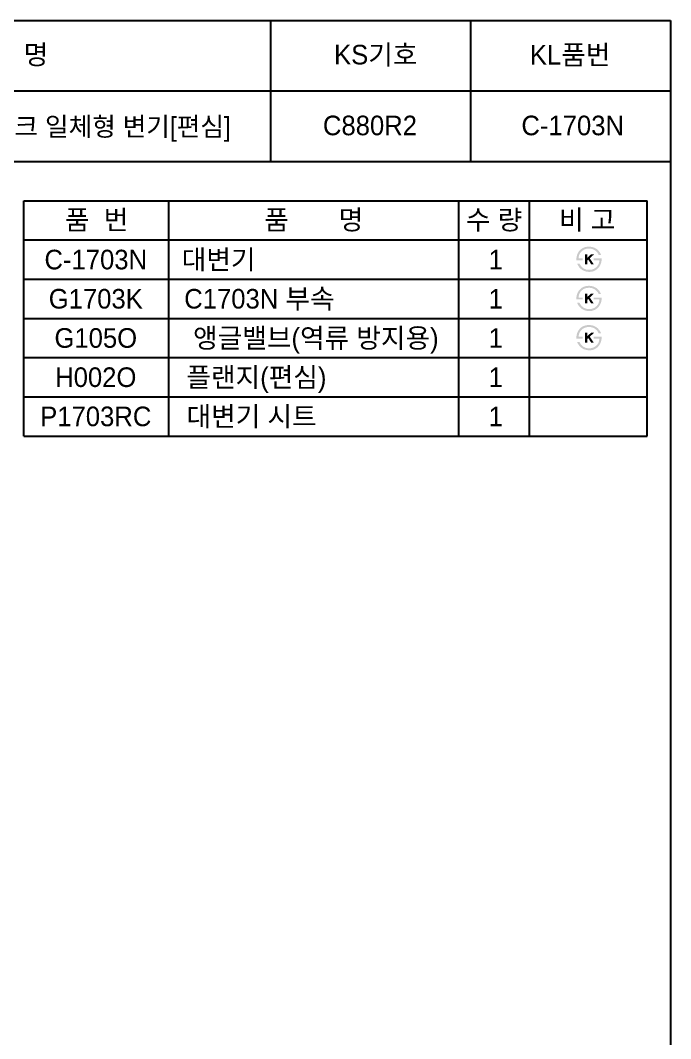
# Model space of a CAD drawing. Header units: millimetres. Extents: x 0 to 3847, y -67 to 2530.
# Drawn here: x 3017 to 3847, y 1232 to 2530 of the extents above; entities that cross this region are included whole.
import ezdxf
from ezdxf.enums import TextEntityAlignment as Align

# ---------------------------------------------------------------- set-up
doc = ezdxf.new("R2010")
doc.units = ezdxf.units.MM
doc.layers.add('TEXT', color=7, linetype='Continuous')
doc.layers.add('도각라인', color=255, linetype='Continuous')
doc.styles.add('타이틀', font='H2GTRM.TTF', dxfattribs={"height": 25})

msp = doc.modelspace()

# ---------------------------------------------------------------- hatches: boundary and pattern name
at = {"layer": 'TEXT'}
for points in [[(3726.7, 2224.2), (3726.6, 2224.6), (3726.6, 2225), (3726.6, 2225.4), (3726.6, 2225.8), (3726.7, 2226.2), (3726.7, 2226.6), (3726.7, 2227), (3726.7, 2227.4), (3726.8, 2227.8), (3726.9, 2228.2), (3726.9, 2228.6), (3727, 2229), (3727.1, 2229.4), (3727.2, 2229.8), (3727.3, 2230.1), (3727.4, 2230.5), (3727.5, 2230.9), (3727.6, 2231.3), (3727.8, 2231.7), (3727.9, 2232), (3728.1, 2232.4), (3728.2, 2232.7), (3728.4, 2233.1), (3728.6, 2233.4), (3728.8, 2233.8), (3729, 2234.1), (3729.2, 2234.4), (3729.4, 2234.8), (3729.6, 2235.1), (3729.8, 2235.4), (3730.1, 2235.7), (3730.6, 2236.3), (3730.8, 2236.6), (3731.1, 2236.9), (3731.4, 2237.2), (3731.7, 2237.5), (3732, 2237.8), (3732.3, 2238), (3732.6, 2238.3), (3732.9, 2238.5), (3733.2, 2238.7), (3733.6, 2239), (3733.9, 2239.2), (3734.2, 2239.4), (3734.6, 2239.6), (3735, 2239.8), (3735.3, 2239.9), (3735.7, 2240.1), (3736.1, 2240.3), (3736.6, 2240.5), (3737, 2240.6), (3737.4, 2240.7), (3737.8, 2240.9), (3738.3, 2241), (3738.7, 2241.1), (3739.2, 2241.2), (3739.6, 2241.2), (3740.1, 2241.3), (3740.6, 2241.4), (3741, 2241.4), (3741.5, 2241.4), (3742, 2241.5), (3742.5, 2241.5), (3743.3, 2241.5), (3743.6, 2241.4), (3744, 2241.4), (3744.4, 2241.4), (3744.7, 2241.3), (3745.1, 2241.3), (3745.5, 2241.2), (3745.8, 2241.2), (3746.2, 2241.1), (3746.5, 2241), (3746.8, 2241), (3747.2, 2240.9), (3747.5, 2240.8), (3747.8, 2240.7), (3748.2, 2240.6), (3748.5, 2240.5), (3748.8, 2240.4), (3749.1, 2240.2), (3749.4, 2240.1), (3749.7, 2240), (3750, 2239.8), (3750.3, 2239.7), (3750.6, 2239.5), (3750.9, 2239.4), (3751.2, 2239.2), (3751.5, 2239), (3751.8, 2238.9), (3752.1, 2238.7), (3752.3, 2238.5), (3752.6, 2238.3), (3752.9, 2238.1), (3753.3, 2237.7), (3753.7, 2237.4), (3754.1, 2237), (3754.5, 2236.6), (3754.8, 2236.2), (3755.2, 2235.8), (3755.5, 2235.4), (3755.9, 2234.9), (3756.2, 2234.5), (3756.5, 2234), (3756.8, 2233.5), (3757.1, 2233), (3757.3, 2232.5), (3757.6, 2232), (3757.8, 2231.5), (3758.1, 2230.9), (3758.1, 2230.9), (3755, 2230.9), (3755, 2230.9), (3754.9, 2231.1), (3754.9, 2231.3), (3754.8, 2231.4), (3754.7, 2231.6), (3754.6, 2231.8), (3754.6, 2232), (3754.5, 2232.1), (3754.4, 2232.3), (3754.3, 2232.5), (3754.2, 2232.6), (3754.1, 2232.8), (3754, 2233), (3753.9, 2233.1), (3753.8, 2233.3), (3753.7, 2233.5), (3753.5, 2233.6), (3753.4, 2233.8), (3753.3, 2233.9), (3753, 2234.3), (3752.7, 2234.6), (3752.5, 2234.9), (3752.1, 2235.2), (3751.8, 2235.5), (3751.5, 2235.8), (3751.1, 2236.1), (3750.9, 2236.3), (3750.7, 2236.4), (3750.4, 2236.6), (3750.2, 2236.8), (3749.9, 2236.9), (3749.7, 2237.1), (3749.5, 2237.2), (3749.2, 2237.4), (3749, 2237.5), (3748.7, 2237.6), (3748.5, 2237.7), (3748.2, 2237.8), (3748, 2238), (3747.7, 2238.1), (3747.4, 2238.2), (3747.2, 2238.3), (3746.9, 2238.3), (3746.7, 2238.4), (3746.4, 2238.5), (3746.1, 2238.6), (3745.9, 2238.6), (3745.6, 2238.7), (3745.3, 2238.7), (3745, 2238.8), (3744.8, 2238.8), (3744.5, 2238.9), (3744.2, 2238.9), (3743.9, 2238.9), (3743.6, 2239), (3743.4, 2239), (3743.1, 2239), (3742.8, 2239), (3742.4, 2239), (3742.1, 2239), (3741.7, 2238.9), (3741.4, 2238.9), (3741.1, 2238.9), (3740.7, 2238.9), (3740.4, 2238.8), (3740.1, 2238.8), (3739.8, 2238.7), (3739.5, 2238.7), (3739.2, 2238.6), (3738.9, 2238.5), (3738.5, 2238.4), (3738.2, 2238.3), (3738, 2238.2), (3737.7, 2238.1), (3737.4, 2238), (3737.1, 2237.9), (3736.8, 2237.8), (3736.5, 2237.7), (3736.3, 2237.5), (3736, 2237.4), (3735.7, 2237.3), (3735.5, 2237.1), (3735.2, 2236.9), (3735, 2236.8), (3734.7, 2236.6), (3734.5, 2236.4), (3734.2, 2236.2), (3734, 2236), (3733.7, 2235.8), (3733.5, 2235.6), (3733.3, 2235.4), (3733, 2235.2), (3732.8, 2235), (3732.6, 2234.7), (3732.4, 2234.5), (3732.2, 2234.3), (3732, 2234), (3731.8, 2233.8), (3731.6, 2233.5), (3731.5, 2233.3), (3731.3, 2233), (3731.2, 2232.7), (3731, 2232.5), (3730.9, 2232.2), (3730.7, 2231.9), (3730.6, 2231.6), (3730.5, 2231.3), (3730.3, 2231.1), (3730.2, 2230.8), (3730.1, 2230.5), (3730, 2230.2), (3729.9, 2229.8), (3729.9, 2229.5), (3729.8, 2229.2), (3729.7, 2228.9), (3729.6, 2228.6), (3729.6, 2228.2), (3729.5, 2227.9), (3729.5, 2227.6), (3729.5, 2227.2), (3729.4, 2226.9), (3729.4, 2226.5), (3729.4, 2226.5), (3734.6, 2226.5), (3734.6, 2226.5), (3734.6, 2226.5), (3734.6, 2224.2), (3734.6, 2224.2), (3734.6, 2224.2), (3726.7, 2224.2)], [(3758.8, 2226.5), (3758.8, 2226.1), (3758.8, 2225.6), (3758.8, 2225.2), (3758.8, 2224.8), (3758.8, 2224.3), (3758.7, 2223.9), (3758.7, 2223.5), (3758.6, 2223.1), (3758.5, 2222.7), (3758.5, 2222.2), (3758.4, 2221.8), (3758.3, 2221.4), (3758.2, 2221), (3758, 2220.6), (3757.9, 2220.2), (3757.8, 2219.8), (3757.6, 2219.4), (3757.5, 2219), (3757.3, 2218.7), (3757.2, 2218.3), (3757, 2217.9), (3756.8, 2217.6), (3756.6, 2217.2), (3756.4, 2216.9), (3756.2, 2216.5), (3756, 2216.2), (3755.8, 2215.9), (3755.6, 2215.5), (3755.3, 2215.2), (3755.1, 2214.9), (3754.8, 2214.6), (3754.6, 2214.3), (3754.3, 2214), (3754, 2213.7), (3753.8, 2213.5), (3753.5, 2213.2), (3753.2, 2212.9), (3752.9, 2212.7), (3752.6, 2212.4), (3752.3, 2212.2), (3752, 2212), (3751.6, 2211.8), (3751.3, 2211.6), (3751, 2211.4), (3750.7, 2211.2), (3750.3, 2211), (3750, 2210.8), (3749.6, 2210.7), (3749.2, 2210.5), (3748.9, 2210.3), (3748.5, 2210.2), (3748.1, 2210.1), (3747.7, 2209.9), (3747.4, 2209.8), (3747, 2209.7), (3746.6, 2209.6), (3746.2, 2209.6), (3745.8, 2209.5), (3745.4, 2209.4), (3745, 2209.4), (3744.6, 2209.4), (3744.2, 2209.3), (3743.8, 2209.3), (3743.4, 2209.3), (3742.7, 2209.3), (3742.1, 2209.3), (3741.4, 2209.4), (3740.8, 2209.5), (3740.2, 2209.5), (3739.9, 2209.6), (3739.5, 2209.7), (3739.2, 2209.7), (3738.9, 2209.8), (3738.6, 2209.9), (3738.4, 2209.9), (3738.1, 2210), (3737.8, 2210.1), (3737.5, 2210.2), (3737.2, 2210.3), (3736.9, 2210.4), (3736.6, 2210.5), (3736.4, 2210.6), (3736.1, 2210.7), (3735.8, 2210.9), (3735.5, 2211), (3735.3, 2211.1), (3735, 2211.3), (3734.7, 2211.4), (3734.5, 2211.6), (3734.2, 2211.7), (3733.7, 2212), (3733.4, 2212.2), (3733.2, 2212.4), (3732.9, 2212.6), (3732.7, 2212.8), (3732.4, 2213), (3732.2, 2213.2), (3732, 2213.4), (3731.7, 2213.6), (3731.5, 2213.8), (3731.3, 2214.1), (3731, 2214.3), (3730.8, 2214.5), (3730.6, 2214.8), (3730.4, 2215), (3730.2, 2215.2), (3730, 2215.5), (3729.8, 2215.8), (3729.6, 2216), (3729.4, 2216.3), (3729.3, 2216.6), (3729.1, 2216.8), (3728.9, 2217.1), (3728.8, 2217.4), (3728.6, 2217.7), (3728.4, 2218), (3728.3, 2218.3), (3728.1, 2218.6), (3727.8, 2219.2), (3727.6, 2219.9), (3727.6, 2219.9), (3730.5, 2219.9), (3730.5, 2219.9), (3730.7, 2219.4), (3731, 2219), (3731.2, 2218.6), (3731.5, 2218.2), (3731.7, 2217.9), (3732, 2217.5), (3732.2, 2217.1), (3732.5, 2216.8), (3732.8, 2216.5), (3733, 2216.1), (3733.3, 2215.8), (3733.6, 2215.5), (3733.9, 2215.2), (3734.2, 2215), (3734.5, 2214.7), (3734.8, 2214.5), (3735, 2214.3), (3735.2, 2214.1), (3735.5, 2214), (3735.7, 2213.8), (3735.9, 2213.7), (3736.2, 2213.5), (3736.4, 2213.4), (3736.7, 2213.2), (3736.9, 2213.1), (3737.2, 2213), (3737.4, 2212.9), (3737.7, 2212.8), (3737.9, 2212.7), (3738.2, 2212.6), (3738.5, 2212.5), (3738.7, 2212.4), (3739, 2212.3), (3739.3, 2212.3), (3739.6, 2212.2), (3739.8, 2212.1), (3740.1, 2212.1), (3740.4, 2212), (3740.7, 2212), (3741, 2212), (3741.3, 2211.9), (3741.6, 2211.9), (3741.9, 2211.9), (3742.2, 2211.9), (3742.5, 2211.9), (3742.8, 2211.9), (3743.1, 2211.9), (3744, 2211.9), (3744.2, 2211.9), (3744.5, 2212), (3744.8, 2212), (3745, 2212), (3745.3, 2212), (3745.6, 2212.1), (3745.8, 2212.1), (3746.1, 2212.2), (3746.3, 2212.2), (3746.6, 2212.3), (3746.9, 2212.4), (3747.1, 2212.5), (3747.4, 2212.5), (3747.6, 2212.6), (3747.9, 2212.7), (3748.1, 2212.8), (3748.3, 2212.9), (3748.6, 2213), (3748.8, 2213.1), (3749.1, 2213.3), (3749.3, 2213.4), (3749.6, 2213.5), (3749.8, 2213.7), (3750, 2213.8), (3750.3, 2213.9), (3750.5, 2214.1), (3750.7, 2214.3), (3750.9, 2214.4), (3751.2, 2214.6), (3751.4, 2214.8), (3751.6, 2215), (3751.9, 2215.2), (3752.1, 2215.4), (3752.4, 2215.7), (3752.6, 2215.9), (3752.8, 2216.1), (3753, 2216.4), (3753.2, 2216.6), (3753.4, 2216.9), (3753.6, 2217.1), (3753.8, 2217.4), (3754, 2217.7), (3754.2, 2218), (3754.3, 2218.2), (3754.5, 2218.5), (3754.6, 2218.8), (3754.8, 2219.1), (3754.9, 2219.4), (3755, 2219.7), (3755.1, 2220), (3755.3, 2220.4), (3755.4, 2220.7), (3755.5, 2221), (3755.6, 2221.3), (3755.6, 2221.7), (3755.7, 2222), (3755.8, 2222.4), (3755.8, 2222.7), (3755.9, 2223.1), (3756, 2223.4), (3756, 2223.8), (3756, 2224.2), (3756, 2224.2), (3748.6, 2224.2), (3748.6, 2224.2), (3748.6, 2224.2), (3748.6, 2226.5), (3748.6, 2226.5), (3748.6, 2226.5), (3758.8, 2226.5)], [(3740.4, 2227.2), (3745.2, 2231.6), (3749.1, 2231.6), (3743.7, 2226.6), (3748.7, 2219.1), (3745.4, 2219.1), (3741.8, 2224.8), (3740.4, 2223.6), (3740.4, 2219.1), (3737.5, 2219.1), (3737.5, 2231.7), (3740.4, 2231.7)], [(3726.7, 2174.2), (3726.6, 2174.6), (3726.6, 2175), (3726.6, 2175.4), (3726.6, 2175.8), (3726.7, 2176.2), (3726.7, 2176.6), (3726.7, 2177), (3726.7, 2177.4), (3726.8, 2177.8), (3726.9, 2178.2), (3726.9, 2178.6), (3727, 2179), (3727.1, 2179.4), (3727.2, 2179.8), (3727.3, 2180.1), (3727.4, 2180.5), (3727.5, 2180.9), (3727.6, 2181.3), (3727.8, 2181.7), (3727.9, 2182), (3728.1, 2182.4), (3728.2, 2182.7), (3728.4, 2183.1), (3728.6, 2183.4), (3728.8, 2183.8), (3729, 2184.1), (3729.2, 2184.4), (3729.4, 2184.8), (3729.6, 2185.1), (3729.8, 2185.4), (3730.1, 2185.7), (3730.6, 2186.3), (3730.8, 2186.6), (3731.1, 2186.9), (3731.4, 2187.2), (3731.7, 2187.5), (3732, 2187.8), (3732.3, 2188), (3732.6, 2188.3), (3732.9, 2188.5), (3733.2, 2188.7), (3733.6, 2189), (3733.9, 2189.2), (3734.2, 2189.4), (3734.6, 2189.6), (3735, 2189.8), (3735.3, 2189.9), (3735.7, 2190.1), (3736.1, 2190.3), (3736.6, 2190.5), (3737, 2190.6), (3737.4, 2190.7), (3737.8, 2190.9), (3738.3, 2191), (3738.7, 2191.1), (3739.2, 2191.2), (3739.6, 2191.2), (3740.1, 2191.3), (3740.6, 2191.4), (3741, 2191.4), (3741.5, 2191.4), (3742, 2191.5), (3742.5, 2191.5), (3743.3, 2191.5), (3743.6, 2191.4), (3744, 2191.4), (3744.4, 2191.4), (3744.7, 2191.3), (3745.1, 2191.3), (3745.5, 2191.2), (3745.8, 2191.2), (3746.2, 2191.1), (3746.5, 2191), (3746.8, 2191), (3747.2, 2190.9), (3747.5, 2190.8), (3747.8, 2190.7), (3748.2, 2190.6), (3748.5, 2190.5), (3748.8, 2190.4), (3749.1, 2190.2), (3749.4, 2190.1), (3749.7, 2190), (3750, 2189.8), (3750.3, 2189.7), (3750.6, 2189.5), (3750.9, 2189.4), (3751.2, 2189.2), (3751.5, 2189), (3751.8, 2188.9), (3752.1, 2188.7), (3752.3, 2188.5), (3752.6, 2188.3), (3752.9, 2188.1), (3753.3, 2187.7), (3753.7, 2187.4), (3754.1, 2187), (3754.5, 2186.6), (3754.8, 2186.2), (3755.2, 2185.8), (3755.5, 2185.4), (3755.9, 2184.9), (3756.2, 2184.5), (3756.5, 2184), (3756.8, 2183.5), (3757.1, 2183), (3757.3, 2182.5), (3757.6, 2182), (3757.8, 2181.5), (3758.1, 2180.9), (3758.1, 2180.9), (3755, 2180.9), (3755, 2180.9), (3754.9, 2181.1), (3754.9, 2181.3), (3754.8, 2181.4), (3754.7, 2181.6), (3754.6, 2181.8), (3754.6, 2182), (3754.5, 2182.1), (3754.4, 2182.3), (3754.3, 2182.5), (3754.2, 2182.6), (3754.1, 2182.8), (3754, 2183), (3753.9, 2183.1), (3753.8, 2183.3), (3753.7, 2183.5), (3753.5, 2183.6), (3753.4, 2183.8), (3753.3, 2183.9), (3753, 2184.3), (3752.7, 2184.6), (3752.5, 2184.9), (3752.1, 2185.2), (3751.8, 2185.5), (3751.5, 2185.8), (3751.1, 2186.1), (3750.9, 2186.3), (3750.7, 2186.4), (3750.4, 2186.6), (3750.2, 2186.8), (3749.9, 2186.9), (3749.7, 2187.1), (3749.5, 2187.2), (3749.2, 2187.4), (3749, 2187.5), (3748.7, 2187.6), (3748.5, 2187.7), (3748.2, 2187.8), (3748, 2188), (3747.7, 2188.1), (3747.4, 2188.2), (3747.2, 2188.3), (3746.9, 2188.3), (3746.7, 2188.4), (3746.4, 2188.5), (3746.1, 2188.6), (3745.9, 2188.6), (3745.6, 2188.7), (3745.3, 2188.7), (3745, 2188.8), (3744.8, 2188.8), (3744.5, 2188.9), (3744.2, 2188.9), (3743.9, 2188.9), (3743.6, 2189), (3743.4, 2189), (3743.1, 2189), (3742.8, 2189), (3742.4, 2189), (3742.1, 2189), (3741.7, 2188.9), (3741.4, 2188.9), (3741.1, 2188.9), (3740.7, 2188.9), (3740.4, 2188.8), (3740.1, 2188.8), (3739.8, 2188.7), (3739.5, 2188.7), (3739.2, 2188.6), (3738.9, 2188.5), (3738.5, 2188.4), (3738.2, 2188.3), (3738, 2188.2), (3737.7, 2188.1), (3737.4, 2188), (3737.1, 2187.9), (3736.8, 2187.8), (3736.5, 2187.7), (3736.3, 2187.5), (3736, 2187.4), (3735.7, 2187.3), (3735.5, 2187.1), (3735.2, 2186.9), (3735, 2186.8), (3734.7, 2186.6), (3734.5, 2186.4), (3734.2, 2186.2), (3734, 2186), (3733.7, 2185.8), (3733.5, 2185.6), (3733.3, 2185.4), (3733, 2185.2), (3732.8, 2185), (3732.6, 2184.7), (3732.4, 2184.5), (3732.2, 2184.3), (3732, 2184), (3731.8, 2183.8), (3731.6, 2183.5), (3731.5, 2183.3), (3731.3, 2183), (3731.2, 2182.7), (3731, 2182.5), (3730.9, 2182.2), (3730.7, 2181.9), (3730.6, 2181.6), (3730.5, 2181.3), (3730.3, 2181.1), (3730.2, 2180.8), (3730.1, 2180.5), (3730, 2180.2), (3729.9, 2179.8), (3729.9, 2179.5), (3729.8, 2179.2), (3729.7, 2178.9), (3729.6, 2178.6), (3729.6, 2178.2), (3729.5, 2177.9), (3729.5, 2177.6), (3729.5, 2177.2), (3729.4, 2176.9), (3729.4, 2176.5), (3729.4, 2176.5), (3734.6, 2176.5), (3734.6, 2176.5), (3734.6, 2176.5), (3734.6, 2174.2), (3734.6, 2174.2), (3734.6, 2174.2), (3726.7, 2174.2)], [(3740.4, 2177.2), (3745.2, 2181.6), (3749.1, 2181.6), (3743.7, 2176.6), (3748.7, 2169.1), (3745.4, 2169.1), (3741.8, 2174.8), (3740.4, 2173.6), (3740.4, 2169.1), (3737.5, 2169.1), (3737.5, 2181.7), (3740.4, 2181.7)], [(3758.8, 2176.5), (3758.8, 2176.1), (3758.8, 2175.6), (3758.8, 2175.2), (3758.8, 2174.8), (3758.8, 2174.3), (3758.7, 2173.9), (3758.7, 2173.5), (3758.6, 2173.1), (3758.5, 2172.7), (3758.5, 2172.2), (3758.4, 2171.8), (3758.3, 2171.4), (3758.2, 2171), (3758, 2170.6), (3757.9, 2170.2), (3757.8, 2169.8), (3757.6, 2169.4), (3757.5, 2169), (3757.3, 2168.7), (3757.2, 2168.3), (3757, 2167.9), (3756.8, 2167.6), (3756.6, 2167.2), (3756.4, 2166.9), (3756.2, 2166.5), (3756, 2166.2), (3755.8, 2165.9), (3755.6, 2165.5), (3755.3, 2165.2), (3755.1, 2164.9), (3754.8, 2164.6), (3754.6, 2164.3), (3754.3, 2164), (3754, 2163.7), (3753.8, 2163.5), (3753.5, 2163.2), (3753.2, 2162.9), (3752.9, 2162.7), (3752.6, 2162.4), (3752.3, 2162.2), (3752, 2162), (3751.6, 2161.8), (3751.3, 2161.6), (3751, 2161.4), (3750.7, 2161.2), (3750.3, 2161), (3750, 2160.8), (3749.6, 2160.7), (3749.2, 2160.5), (3748.9, 2160.3), (3748.5, 2160.2), (3748.1, 2160.1), (3747.7, 2159.9), (3747.4, 2159.8), (3747, 2159.7), (3746.6, 2159.6), (3746.2, 2159.6), (3745.8, 2159.5), (3745.4, 2159.4), (3745, 2159.4), (3744.6, 2159.4), (3744.2, 2159.3), (3743.8, 2159.3), (3743.4, 2159.3), (3742.7, 2159.3), (3742.1, 2159.3), (3741.4, 2159.4), (3740.8, 2159.5), (3740.2, 2159.5), (3739.9, 2159.6), (3739.5, 2159.7), (3739.2, 2159.7), (3738.9, 2159.8), (3738.6, 2159.9), (3738.4, 2159.9), (3738.1, 2160), (3737.8, 2160.1), (3737.5, 2160.2), (3737.2, 2160.3), (3736.9, 2160.4), (3736.6, 2160.5), (3736.4, 2160.6), (3736.1, 2160.7), (3735.8, 2160.9), (3735.5, 2161), (3735.3, 2161.1), (3735, 2161.3), (3734.7, 2161.4), (3734.5, 2161.6), (3734.2, 2161.7), (3733.7, 2162), (3733.4, 2162.2), (3733.2, 2162.4), (3732.9, 2162.6), (3732.7, 2162.8), (3732.4, 2163), (3732.2, 2163.2), (3732, 2163.4), (3731.7, 2163.6), (3731.5, 2163.8), (3731.3, 2164.1), (3731, 2164.3), (3730.8, 2164.5), (3730.6, 2164.8), (3730.4, 2165), (3730.2, 2165.2), (3730, 2165.5), (3729.8, 2165.8), (3729.6, 2166), (3729.4, 2166.3), (3729.3, 2166.6), (3729.1, 2166.8), (3728.9, 2167.1), (3728.8, 2167.4), (3728.6, 2167.7), (3728.4, 2168), (3728.3, 2168.3), (3728.1, 2168.6), (3727.8, 2169.2), (3727.6, 2169.9), (3727.6, 2169.9), (3730.5, 2169.9), (3730.5, 2169.9), (3730.7, 2169.4), (3731, 2169), (3731.2, 2168.6), (3731.5, 2168.2), (3731.7, 2167.9), (3732, 2167.5), (3732.2, 2167.1), (3732.5, 2166.8), (3732.8, 2166.5), (3733, 2166.1), (3733.3, 2165.8), (3733.6, 2165.5), (3733.9, 2165.2), (3734.2, 2165), (3734.5, 2164.7), (3734.8, 2164.5), (3735, 2164.3), (3735.2, 2164.1), (3735.5, 2164), (3735.7, 2163.8), (3735.9, 2163.7), (3736.2, 2163.5), (3736.4, 2163.4), (3736.7, 2163.2), (3736.9, 2163.1), (3737.2, 2163), (3737.4, 2162.9), (3737.7, 2162.8), (3737.9, 2162.7), (3738.2, 2162.6), (3738.5, 2162.5), (3738.7, 2162.4), (3739, 2162.3), (3739.3, 2162.3), (3739.6, 2162.2), (3739.8, 2162.1), (3740.1, 2162.1), (3740.4, 2162), (3740.7, 2162), (3741, 2162), (3741.3, 2161.9), (3741.6, 2161.9), (3741.9, 2161.9), (3742.2, 2161.9), (3742.5, 2161.9), (3742.8, 2161.9), (3743.1, 2161.9), (3744, 2161.9), (3744.2, 2161.9), (3744.5, 2162), (3744.8, 2162), (3745, 2162), (3745.3, 2162), (3745.6, 2162.1), (3745.8, 2162.1), (3746.1, 2162.2), (3746.3, 2162.2), (3746.6, 2162.3), (3746.9, 2162.4), (3747.1, 2162.5), (3747.4, 2162.5), (3747.6, 2162.6), (3747.9, 2162.7), (3748.1, 2162.8), (3748.3, 2162.9), (3748.6, 2163), (3748.8, 2163.1), (3749.1, 2163.3), (3749.3, 2163.4), (3749.6, 2163.5), (3749.8, 2163.7), (3750, 2163.8), (3750.3, 2163.9), (3750.5, 2164.1), (3750.7, 2164.3), (3750.9, 2164.4), (3751.2, 2164.6), (3751.4, 2164.8), (3751.6, 2165), (3751.9, 2165.2), (3752.1, 2165.4), (3752.4, 2165.7), (3752.6, 2165.9), (3752.8, 2166.1), (3753, 2166.4), (3753.2, 2166.6), (3753.4, 2166.9), (3753.6, 2167.1), (3753.8, 2167.4), (3754, 2167.7), (3754.2, 2168), (3754.3, 2168.2), (3754.5, 2168.5), (3754.6, 2168.8), (3754.8, 2169.1), (3754.9, 2169.4), (3755, 2169.7), (3755.1, 2170), (3755.3, 2170.4), (3755.4, 2170.7), (3755.5, 2171), (3755.6, 2171.3), (3755.6, 2171.7), (3755.7, 2172), (3755.8, 2172.4), (3755.8, 2172.7), (3755.9, 2173.1), (3756, 2173.4), (3756, 2173.8), (3756, 2174.2), (3756, 2174.2), (3748.6, 2174.2), (3748.6, 2174.2), (3748.6, 2174.2), (3748.6, 2176.5), (3748.6, 2176.5), (3748.6, 2176.5), (3758.8, 2176.5)], [(3726.7, 2124.2), (3726.6, 2124.6), (3726.6, 2125), (3726.6, 2125.4), (3726.6, 2125.8), (3726.7, 2126.2), (3726.7, 2126.6), (3726.7, 2127), (3726.7, 2127.4), (3726.8, 2127.8), (3726.9, 2128.2), (3726.9, 2128.6), (3727, 2129), (3727.1, 2129.4), (3727.2, 2129.8), (3727.3, 2130.1), (3727.4, 2130.5), (3727.5, 2130.9), (3727.6, 2131.3), (3727.8, 2131.7), (3727.9, 2132), (3728.1, 2132.4), (3728.2, 2132.7), (3728.4, 2133.1), (3728.6, 2133.4), (3728.8, 2133.8), (3729, 2134.1), (3729.2, 2134.4), (3729.4, 2134.8), (3729.6, 2135.1), (3729.8, 2135.4), (3730.1, 2135.7), (3730.6, 2136.3), (3730.8, 2136.6), (3731.1, 2136.9), (3731.4, 2137.2), (3731.7, 2137.5), (3732, 2137.8), (3732.3, 2138), (3732.6, 2138.3), (3732.9, 2138.5), (3733.2, 2138.7), (3733.6, 2139), (3733.9, 2139.2), (3734.2, 2139.4), (3734.6, 2139.6), (3735, 2139.8), (3735.3, 2139.9), (3735.7, 2140.1), (3736.1, 2140.3), (3736.6, 2140.5), (3737, 2140.6), (3737.4, 2140.7), (3737.8, 2140.9), (3738.3, 2141), (3738.7, 2141.1), (3739.2, 2141.2), (3739.6, 2141.2), (3740.1, 2141.3), (3740.6, 2141.4), (3741, 2141.4), (3741.5, 2141.4), (3742, 2141.5), (3742.5, 2141.5), (3743.3, 2141.5), (3743.6, 2141.4), (3744, 2141.4), (3744.4, 2141.4), (3744.7, 2141.3), (3745.1, 2141.3), (3745.5, 2141.2), (3745.8, 2141.2), (3746.2, 2141.1), (3746.5, 2141), (3746.8, 2141), (3747.2, 2140.9), (3747.5, 2140.8), (3747.8, 2140.7), (3748.2, 2140.6), (3748.5, 2140.5), (3748.8, 2140.4), (3749.1, 2140.2), (3749.4, 2140.1), (3749.7, 2140), (3750, 2139.8), (3750.3, 2139.7), (3750.6, 2139.5), (3750.9, 2139.4), (3751.2, 2139.2), (3751.5, 2139), (3751.8, 2138.9), (3752.1, 2138.7), (3752.3, 2138.5), (3752.6, 2138.3), (3752.9, 2138.1), (3753.3, 2137.7), (3753.7, 2137.4), (3754.1, 2137), (3754.5, 2136.6), (3754.8, 2136.2), (3755.2, 2135.8), (3755.5, 2135.4), (3755.9, 2134.9), (3756.2, 2134.5), (3756.5, 2134), (3756.8, 2133.5), (3757.1, 2133), (3757.3, 2132.5), (3757.6, 2132), (3757.8, 2131.5), (3758.1, 2130.9), (3758.1, 2130.9), (3755, 2130.9), (3755, 2130.9), (3754.9, 2131.1), (3754.9, 2131.3), (3754.8, 2131.4), (3754.7, 2131.6), (3754.6, 2131.8), (3754.6, 2132), (3754.5, 2132.1), (3754.4, 2132.3), (3754.3, 2132.5), (3754.2, 2132.6), (3754.1, 2132.8), (3754, 2133), (3753.9, 2133.1), (3753.8, 2133.3), (3753.7, 2133.5), (3753.5, 2133.6), (3753.4, 2133.8), (3753.3, 2133.9), (3753, 2134.3), (3752.7, 2134.6), (3752.5, 2134.9), (3752.1, 2135.2), (3751.8, 2135.5), (3751.5, 2135.8), (3751.1, 2136.1), (3750.9, 2136.3), (3750.7, 2136.4), (3750.4, 2136.6), (3750.2, 2136.8), (3749.9, 2136.9), (3749.7, 2137.1), (3749.5, 2137.2), (3749.2, 2137.4), (3749, 2137.5), (3748.7, 2137.6), (3748.5, 2137.7), (3748.2, 2137.8), (3748, 2138), (3747.7, 2138.1), (3747.4, 2138.2), (3747.2, 2138.3), (3746.9, 2138.3), (3746.7, 2138.4), (3746.4, 2138.5), (3746.1, 2138.6), (3745.9, 2138.6), (3745.6, 2138.7), (3745.3, 2138.7), (3745, 2138.8), (3744.8, 2138.8), (3744.5, 2138.9), (3744.2, 2138.9), (3743.9, 2138.9), (3743.6, 2139), (3743.4, 2139), (3743.1, 2139), (3742.8, 2139), (3742.4, 2139), (3742.1, 2139), (3741.7, 2138.9), (3741.4, 2138.9), (3741.1, 2138.9), (3740.7, 2138.9), (3740.4, 2138.8), (3740.1, 2138.8), (3739.8, 2138.7), (3739.5, 2138.7), (3739.2, 2138.6), (3738.9, 2138.5), (3738.5, 2138.4), (3738.2, 2138.3), (3738, 2138.2), (3737.7, 2138.1), (3737.4, 2138), (3737.1, 2137.9), (3736.8, 2137.8), (3736.5, 2137.7), (3736.3, 2137.5), (3736, 2137.4), (3735.7, 2137.3), (3735.5, 2137.1), (3735.2, 2136.9), (3735, 2136.8), (3734.7, 2136.6), (3734.5, 2136.4), (3734.2, 2136.2), (3734, 2136), (3733.7, 2135.8), (3733.5, 2135.6), (3733.3, 2135.4), (3733, 2135.2), (3732.8, 2135), (3732.6, 2134.7), (3732.4, 2134.5), (3732.2, 2134.3), (3732, 2134), (3731.8, 2133.8), (3731.6, 2133.5), (3731.5, 2133.3), (3731.3, 2133), (3731.2, 2132.7), (3731, 2132.5), (3730.9, 2132.2), (3730.7, 2131.9), (3730.6, 2131.6), (3730.5, 2131.3), (3730.3, 2131.1), (3730.2, 2130.8), (3730.1, 2130.5), (3730, 2130.2), (3729.9, 2129.8), (3729.9, 2129.5), (3729.8, 2129.2), (3729.7, 2128.9), (3729.6, 2128.6), (3729.6, 2128.2), (3729.5, 2127.9), (3729.5, 2127.6), (3729.5, 2127.2), (3729.4, 2126.9), (3729.4, 2126.5), (3729.4, 2126.5), (3734.6, 2126.5), (3734.6, 2126.5), (3734.6, 2126.5), (3734.6, 2124.2), (3734.6, 2124.2), (3734.6, 2124.2), (3726.7, 2124.2)], [(3740.4, 2127.2), (3745.2, 2131.6), (3749.1, 2131.6), (3743.7, 2126.6), (3748.7, 2119.1), (3745.4, 2119.1), (3741.8, 2124.8), (3740.4, 2123.6), (3740.4, 2119.1), (3737.5, 2119.1), (3737.5, 2131.7), (3740.4, 2131.7)], [(3758.8, 2126.5), (3758.8, 2126.1), (3758.8, 2125.6), (3758.8, 2125.2), (3758.8, 2124.8), (3758.8, 2124.3), (3758.7, 2123.9), (3758.7, 2123.5), (3758.6, 2123.1), (3758.5, 2122.7), (3758.5, 2122.2), (3758.4, 2121.8), (3758.3, 2121.4), (3758.2, 2121), (3758, 2120.6), (3757.9, 2120.2), (3757.8, 2119.8), (3757.6, 2119.4), (3757.5, 2119), (3757.3, 2118.7), (3757.2, 2118.3), (3757, 2117.9), (3756.8, 2117.6), (3756.6, 2117.2), (3756.4, 2116.9), (3756.2, 2116.5), (3756, 2116.2), (3755.8, 2115.9), (3755.6, 2115.5), (3755.3, 2115.2), (3755.1, 2114.9), (3754.8, 2114.6), (3754.6, 2114.3), (3754.3, 2114), (3754, 2113.7), (3753.8, 2113.5), (3753.5, 2113.2), (3753.2, 2112.9), (3752.9, 2112.7), (3752.6, 2112.4), (3752.3, 2112.2), (3752, 2112), (3751.6, 2111.8), (3751.3, 2111.6), (3751, 2111.4), (3750.7, 2111.2), (3750.3, 2111), (3750, 2110.8), (3749.6, 2110.7), (3749.2, 2110.5), (3748.9, 2110.3), (3748.5, 2110.2), (3748.1, 2110.1), (3747.7, 2109.9), (3747.4, 2109.8), (3747, 2109.7), (3746.6, 2109.6), (3746.2, 2109.6), (3745.8, 2109.5), (3745.4, 2109.4), (3745, 2109.4), (3744.6, 2109.4), (3744.2, 2109.3), (3743.8, 2109.3), (3743.4, 2109.3), (3742.7, 2109.3), (3742.1, 2109.3), (3741.4, 2109.4), (3740.8, 2109.5), (3740.2, 2109.5), (3739.9, 2109.6), (3739.5, 2109.7), (3739.2, 2109.7), (3738.9, 2109.8), (3738.6, 2109.9), (3738.4, 2109.9), (3738.1, 2110), (3737.8, 2110.1), (3737.5, 2110.2), (3737.2, 2110.3), (3736.9, 2110.4), (3736.6, 2110.5), (3736.4, 2110.6), (3736.1, 2110.7), (3735.8, 2110.9), (3735.5, 2111), (3735.3, 2111.1), (3735, 2111.3), (3734.7, 2111.4), (3734.5, 2111.6), (3734.2, 2111.7), (3733.7, 2112), (3733.4, 2112.2), (3733.2, 2112.4), (3732.9, 2112.6), (3732.7, 2112.8), (3732.4, 2113), (3732.2, 2113.2), (3732, 2113.4), (3731.7, 2113.6), (3731.5, 2113.8), (3731.3, 2114.1), (3731, 2114.3), (3730.8, 2114.5), (3730.6, 2114.8), (3730.4, 2115), (3730.2, 2115.2), (3730, 2115.5), (3729.8, 2115.8), (3729.6, 2116), (3729.4, 2116.3), (3729.3, 2116.6), (3729.1, 2116.8), (3728.9, 2117.1), (3728.8, 2117.4), (3728.6, 2117.7), (3728.4, 2118), (3728.3, 2118.3), (3728.1, 2118.6), (3727.8, 2119.2), (3727.6, 2119.9), (3727.6, 2119.9), (3730.5, 2119.9), (3730.5, 2119.9), (3730.7, 2119.4), (3731, 2119), (3731.2, 2118.6), (3731.5, 2118.2), (3731.7, 2117.9), (3732, 2117.5), (3732.2, 2117.1), (3732.5, 2116.8), (3732.8, 2116.5), (3733, 2116.1), (3733.3, 2115.8), (3733.6, 2115.5), (3733.9, 2115.2), (3734.2, 2115), (3734.5, 2114.7), (3734.8, 2114.5), (3735, 2114.3), (3735.2, 2114.1), (3735.5, 2114), (3735.7, 2113.8), (3735.9, 2113.7), (3736.2, 2113.5), (3736.4, 2113.4), (3736.7, 2113.2), (3736.9, 2113.1), (3737.2, 2113), (3737.4, 2112.9), (3737.7, 2112.8), (3737.9, 2112.7), (3738.2, 2112.6), (3738.5, 2112.5), (3738.7, 2112.4), (3739, 2112.3), (3739.3, 2112.3), (3739.6, 2112.2), (3739.8, 2112.1), (3740.1, 2112.1), (3740.4, 2112), (3740.7, 2112), (3741, 2112), (3741.3, 2111.9), (3741.6, 2111.9), (3741.9, 2111.9), (3742.2, 2111.9), (3742.5, 2111.9), (3742.8, 2111.9), (3743.1, 2111.9), (3744, 2111.9), (3744.2, 2111.9), (3744.5, 2112), (3744.8, 2112), (3745, 2112), (3745.3, 2112), (3745.6, 2112.1), (3745.8, 2112.1), (3746.1, 2112.2), (3746.3, 2112.2), (3746.6, 2112.3), (3746.9, 2112.4), (3747.1, 2112.5), (3747.4, 2112.5), (3747.6, 2112.6), (3747.9, 2112.7), (3748.1, 2112.8), (3748.3, 2112.9), (3748.6, 2113), (3748.8, 2113.1), (3749.1, 2113.3), (3749.3, 2113.4), (3749.6, 2113.5), (3749.8, 2113.7), (3750, 2113.8), (3750.3, 2113.9), (3750.5, 2114.1), (3750.7, 2114.3), (3750.9, 2114.4), (3751.2, 2114.6), (3751.4, 2114.8), (3751.6, 2115), (3751.9, 2115.2), (3752.1, 2115.4), (3752.4, 2115.7), (3752.6, 2115.9), (3752.8, 2116.1), (3753, 2116.4), (3753.2, 2116.6), (3753.4, 2116.9), (3753.6, 2117.1), (3753.8, 2117.4), (3754, 2117.7), (3754.2, 2118), (3754.3, 2118.2), (3754.5, 2118.5), (3754.6, 2118.8), (3754.8, 2119.1), (3754.9, 2119.4), (3755, 2119.7), (3755.1, 2120), (3755.3, 2120.4), (3755.4, 2120.7), (3755.5, 2121), (3755.6, 2121.3), (3755.6, 2121.7), (3755.7, 2122), (3755.8, 2122.4), (3755.8, 2122.7), (3755.9, 2123.1), (3756, 2123.4), (3756, 2123.8), (3756, 2124.2), (3756, 2124.2), (3748.6, 2124.2), (3748.6, 2124.2), (3748.6, 2124.2), (3748.6, 2126.5), (3748.6, 2126.5), (3748.6, 2126.5), (3758.8, 2126.5)]]:
    msp.add_hatch(color=256, dxfattribs=at).paths.add_polyline_path(points, flags=0)

# ---------------------------------------------------------------- linework, layer by layer
at = {"layer": '도각라인', "color": 7}
for p, q in [((2046.8, 2530), (3846.8, 2530)), ((3336.8, 2350), (3336.8, 2530)), ((3591.8, 2350), (3591.8, 2530)), ((3846.8, 2530), (3846.8, 0)), ((2566.8, 2440), (3846.8, 2440)), ((2046.8, 2350), (3846.8, 2350)), ((3021.8, 2000), (3021.8, 2300)), ((3021.8, 2300), (3816.8, 2300)), ((3206.8, 2000), (3206.8, 2300)), ((3576.8, 2000), (3576.8, 2300)), ((3666.8, 2000), (3666.8, 2300)), ((3816.8, 2000), (3816.8, 2300)), ((3021.8, 2250), (3816.8, 2250)), ((3021.8, 2200), (3816.8, 2200)), ((3021.8, 2150), (3816.8, 2150)), ((3021.8, 2100), (3816.8, 2100)), ((3021.8, 2050), (3816.8, 2050)), ((3021.8, 2000), (3816.8, 2000))]:
    msp.add_line(p, q, dxfattribs=at)

# ---------------------------------------------------------------- texts
at = {"layer": 'TEXT', "style": '타이틀'}
for s, height, p in [('품             명', 25, (2962.5, 2486.4)), ('KS기호', 25, (3470.7, 2486.3)), ('KL품번', 25, (3718.6, 2486.1)), ('절수형 유아용 서양식 하이탱크 일체형 변기[편심]', 24, (2954.1, 2394.6)), ('C880R2', 25, (3463.3, 2396)), ('C-1703N', 25, (3721.9, 2396)), ('품  번', 25, (3114.7, 2275.7)), ('품       명', 25, (3391.6, 2275.7)), ('수 량', 25, (3621.6, 2275.7)), ('비 고', 25, (3740.4, 2275.7)), ('C-1703N', 25, (3113.6, 2225)), ('대변기', 25, (3270.3, 2225)), ('1', 25, (3623.8, 2225)), ('G1703K', 25, (3113.6, 2175)), ('C1703N 부속', 25, (3322.3, 2175)), ('1', 25, (3623.8, 2175)), ('G105O', 25, (3113.6, 2125)), ('앵글밸브(역류 방지용)', 25, (3394.3, 2125)), ('1', 25, (3623.8, 2125)), ('플랜지(편심)', 25, (3318.5, 2075)), ('H002O', 25, (3113.6, 2075)), ('1', 25, (3623.8, 2075)), ('대변기 시트', 25, (3312.3, 2025)), ('P1703RC', 25, (3113.6, 2025)), ('1', 25, (3623.8, 2025))]:
    msp.add_text(s, height=height, dxfattribs=at).set_placement(p, align=Align.MIDDLE_CENTER)

doc.saveas('drawing.dxf')
